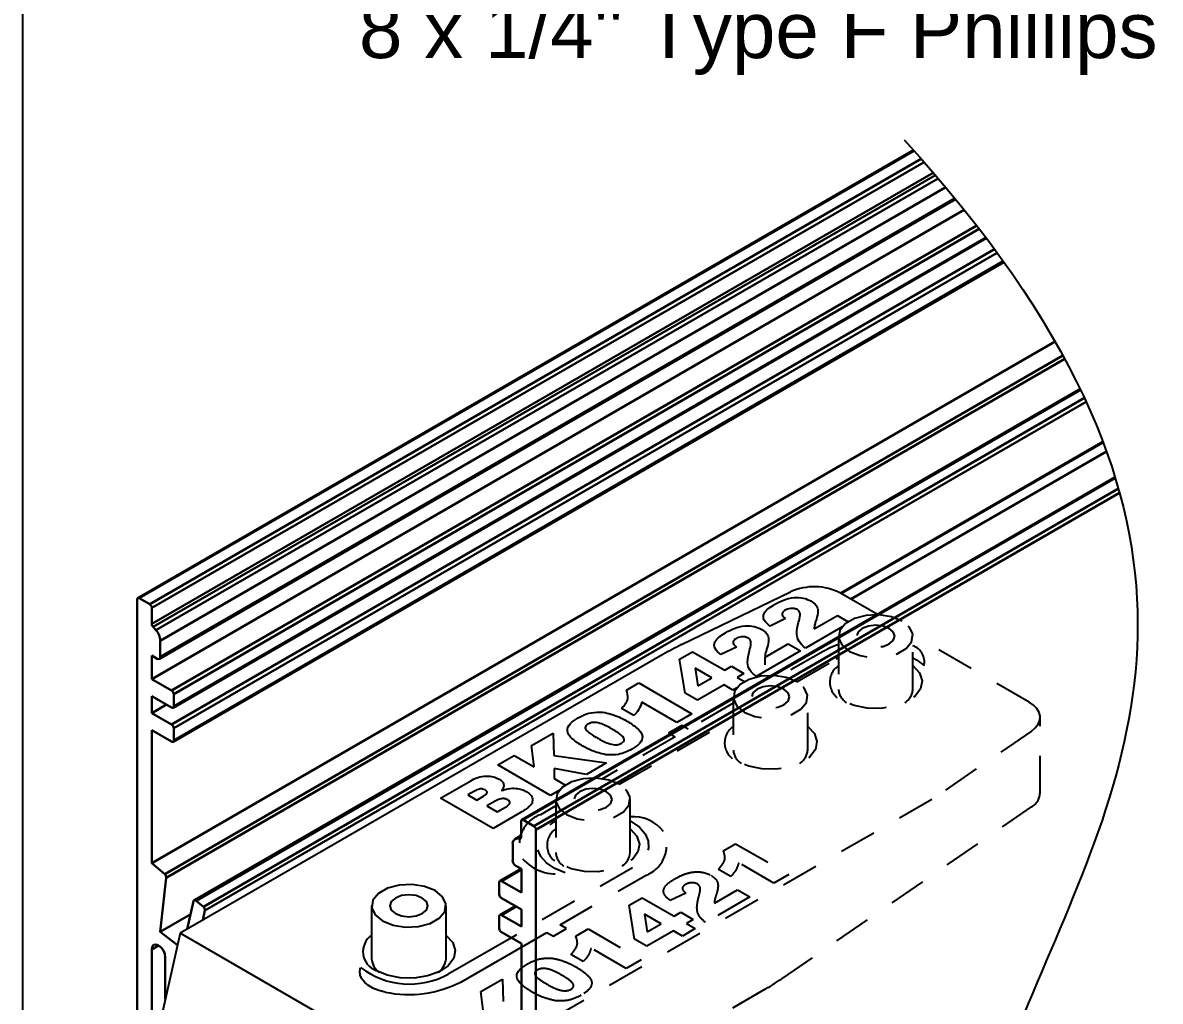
# Model space of a CAD drawing. Extents: x -0.9 to 11.7, y -14.6 to 0.
# Drawn here: x 0 to 3.822, y -11.434 to -8.147 of the extents above; entities that cross this region are included whole.
import ezdxf
from ezdxf import colors
from ezdxf.entities.mleader import LeaderData, LeaderLine
from ezdxf.math import Vec2, Vec3

# ---------------------------------------------------------------- set-up
doc = ezdxf.new("R2010")
doc.units = 0
doc.header["$LTSCALE"] = 0.5
doc.header["$MEASUREMENT"] = 0
doc.linetypes.add('HIDDEN', pattern=[0.375, 0.25, -0.125])
for name, color, linetype in [('Dimension', 10, 'CONTINUOUS'), ('FAB DWG', 221, 'CONTINUOUS'), ('Housing', 150, 'CONTINUOUS')]:
    doc.layers.add(name, color=color, linetype=linetype)
doc.layers.add('Jig', color=41, linetype='CONTINUOUS', lineweight=13)
doc.layers.add('Text-Unprinted', color=131, linetype='CONTINUOUS', plot=False)
doc.styles.get("Standard").update_dxf_attribs({"font": 'arial.ttf'})

msp = doc.modelspace()

# ---------------------------------------------------------------- linework, layer by layer
at = {"layer": 'Dimension', "transparency": 16777216}
msp.add_open_spline([(2.9613, -8.5398), (4.1097, -9.7979), (3.39, -11.3418), (2.8065, -12.8562), (3.3212, -13.483)], degree=3, dxfattribs=at)
at = {"layer": 'Housing', "lineweight": 30, "transparency": 16777216}
for p, q in [((2.9931, -8.5749), (0.3865, -10.0797)), ((2.9951, -8.5772), (0.3915, -10.0802)), ((3.0191, -8.6041), (0.4268, -10.1006)), ((3.0287, -8.615), (0.4339, -10.1129)), ((3.0598, -8.6507), (0.4339, -10.1666)), ((3.0667, -8.6587), (0.4379, -10.1763)), ((3.0761, -8.6698), (0.4476, -10.1872)), ((3.1013, -8.6995), (0.4623, -10.223)), ((0.4592, -10.284), (3.1345, -8.7396)), ((3.1317, -8.7361), (0.4623, -10.2771)), ((3.1636, -8.7754), (0.4332, -10.3516)), ((3.2055, -8.8285), (0.5001, -10.3902)), ((3.2142, -8.8397), (0.5072, -10.4025)), ((0.5051, -10.4479), (3.2377, -8.8704)), ((3.2359, -8.8681), (0.5072, -10.4433)), ((3.2657, -8.908), (0.5001, -10.5046)), ((3.2742, -8.9195), (0.5072, -10.5168)), ((0.5051, -10.5622), (3.2967, -8.9507)), ((3.295, -8.9483), (0.5072, -10.5576)), ((3.4689, -9.2175), (0.4332, -10.97)), ((3.4952, -9.2645), (0.4769, -11.0069)), ((3.5015, -9.2761), (0.4824, -11.019)), ((3.5527, -9.3762), (0.5762, -11.0945)), ((3.5548, -9.3805), (0.5827, -11.0962)), ((3.5675, -9.4074), (0.6069, -11.1165)), ((3.5733, -9.4199), (0.6122, -11.1293)), ((3.6298, -9.5551), (2.749, -10.0635)), ((2.7506, -10.0644), (3.6303, -9.5565)), ((3.6416, -9.5871), (2.7827, -10.0829)), ((3.6704, -9.6738), (1.6768, -10.8246)), ((3.6712, -9.6766), (1.6818, -10.8251)), ((3.6815, -9.7115), (1.7171, -10.8455)), ((3.6854, -9.7256), (1.7242, -10.8578)), ((0.3844, -10.0843), (0.3844, -13.4443)), ((0.4268, -10.1006), (0.3915, -10.0802)), ((0.4339, -10.1666), (0.4339, -10.1129)), ((0.4476, -10.1872), (0.4379, -10.1763)), ((0.4623, -10.2771), (0.4623, -10.223)), ((0.4332, -10.2725), (0.4517, -10.2832)), ((0.4332, -10.3516), (0.4332, -10.2725)), ((0.5001, -10.3902), (0.4332, -10.3516)), ((0.4332, -10.4087), (0.5001, -10.4474)), ((0.4332, -10.4659), (0.4332, -10.4087)), ((0.5072, -10.4433), (0.5072, -10.4025)), ((0.4827, -10.4373), (0.4332, -10.4659)), ((0.5001, -10.5046), (0.4332, -10.4659)), ((0.4332, -10.5231), (0.5001, -10.5617)), ((0.4332, -10.97), (0.4332, -10.5231)), ((0.5072, -10.5576), (0.5072, -10.5168)), ((1.6747, -10.8292), (1.6747, -10.8829)), ((1.7171, -10.8455), (1.6818, -10.8251)), ((1.6747, -10.8775), (1.6539, -10.8895)), ((1.6747, -10.8799), (1.6611, -10.8878)), ((1.6707, -10.8879), (1.6611, -10.8878)), ((1.674, -10.886), (1.6707, -10.8879)), ((1.7242, -14.2178), (1.7242, -10.8578)), ((1.6463, -10.9064), (1.6463, -10.9606)), ((0.4769, -11.0069), (0.4332, -10.97)), ((1.6741, -10.9889), (1.6035, -11.0296)), ((1.6755, -10.9914), (1.6085, -11.0301)), ((1.6569, -10.9789), (1.6755, -10.9897)), ((1.6755, -10.9897), (1.6755, -11.0688)), ((0.4617, -11.2007), (0.4824, -11.019)), ((1.6014, -11.0342), (1.6014, -11.075)), ((1.6755, -11.0688), (1.6085, -11.0301)), ((0.5743, -11.0974), (0.553, -11.1918)), ((0.6069, -11.1165), (0.5827, -11.0962)), ((1.6551, -11.1141), (1.6035, -11.1439)), ((1.6085, -11.0872), (1.6755, -11.1259)), ((1.658, -11.1158), (1.6085, -11.1444)), ((0.5643, -11.1414), (0.4617, -11.2007)), ((0.6048, -11.1619), (0.6122, -11.1293)), ((1.6014, -11.1485), (1.6014, -11.1893)), ((1.6755, -11.1831), (1.6085, -11.1444)), ((1.6755, -11.1259), (1.6755, -11.1831)), ((0.5199, -11.2461), (0.4617, -11.2007)), ((1.6085, -11.2016), (1.6755, -11.2402)), ((0.4561, -11.2466), (0.4332, -11.2599)), ((0.4332, -12.4271), (0.4332, -11.2599)), ((1.6755, -11.2402), (1.6755, -11.6872)), ((0.4791, -11.2864), (0.4791, -11.4265))]:
    msp.add_line(p, q, dxfattribs=at)
at = {"layer": 'Housing', "lineweight": 30, "transparency": 16777216, "flags": 128}
for points in [[(1.6747, -10.8717), (1.6727, -10.8763), (1.6716, -10.8793)], [(0.5827, -11.0962), (0.5814, -11.0952), (0.58, -11.0945), (0.5787, -11.0941), (0.5774, -11.0941), (0.5763, -11.0945), (0.5754, -11.0951), (0.5747, -11.0961), (0.5743, -11.0974)], [(0.4332, -11.2599), (0.4349, -11.2507), (0.4399, -11.245), (0.4473, -11.2435), (0.4561, -11.2466), (0.4649, -11.2537), (0.4724, -11.2637), (0.4774, -11.2752), (0.4791, -11.2864)]]:
    msp.add_lwpolyline(points, dxfattribs=at)
at = {"layer": 'Housing', "lineweight": 30, "transparency": 16777216}
for centre, radius, start, end in [((0.3887, -10.0836), 0.00437, 50.8649, 189.225), ((0.4185, -10.1136), 0.0154, 2.6055, 57.3945), ((0.4494, -10.1658), 0.0155, 182.7706, 222.1811), ((0.405, -10.2257), 0.0574, 2.7706, 42.1811), ((0.4559, -10.2782), 0.00655, 230.8026, 9.2112), ((0.4918, -10.4032), 0.0154, 2.6055, 57.3945), ((0.5029, -10.444), 0.00437, 230.7967, 9.214), ((0.4918, -10.5175), 0.0154, 2.6055, 57.3945), ((0.5029, -10.5583), 0.00437, 230.7967, 9.214), ((1.679, -10.8285), 0.00437, 50.7967, 189.214), ((1.7089, -10.8585), 0.0154, 2.6055, 57.3945), ((1.662, -10.9037), 0.0159, 93.198, 190.0387), ((1.6705, -10.8837), 0.0043, 273.1976, 10.0373), ((1.6693, -10.9595), 0.0231, 182.6062, 237.395), ((0.4672, -11.0185), 0.0151, 358.2494, 50.1244), ((1.6057, -11.0335), 0.00437, 50.7967, 189.214), ((1.6168, -11.0743), 0.0154, 182.6055, 237.3945), ((0.5976, -11.1278), 0.0146, 354.0461, 50.793), ((1.6057, -11.1478), 0.00437, 50.7967, 189.214), ((1.6168, -11.1886), 0.0154, 182.6055, 237.3945)]:
    msp.add_arc(centre, radius, start, end, dxfattribs=at)
at = {"layer": 'Jig', "linetype": 'Continuous', "lineweight": 25, "transparency": 16777216}
for p, q in [((2.214, -10.236), (2.5797, -10.0589)), ((2.8721, -10.1346), (2.7484, -10.0631)), ((2.5633, -10.1486), (2.5113, -10.1742)), ((2.6595, -10.1831), (2.7377, -10.138)), ((2.7377, -10.138), (2.7741, -10.1589)), ((2.8741, -10.1357), (2.8721, -10.1346)), ((2.7534, -10.1766), (2.6298, -10.248)), ((2.4942, -10.2785), (2.5724, -10.2334)), ((2.5724, -10.2334), (2.6138, -10.2573)), ((2.7413, -10.2077), (2.7413, -10.2101)), ((2.1511, -10.2692), (0.529, -11.2056)), ((2.2074, -10.2851), (2.251, -10.2599)), ((2.251, -10.2599), (2.3589, -10.3222)), ((2.398, -10.244), (2.346, -10.2697)), ((2.6138, -10.2573), (2.4645, -10.3434)), ((2.4942, -10.3041), (2.4942, -10.2785)), ((2.7337, -10.2842), (2.7413, -10.2801)), ((2.226, -10.3992), (2.2074, -10.2851)), ((2.2597, -10.3153), (2.2681, -10.3746)), ((2.3153, -10.3474), (2.2597, -10.3153)), ((2.3589, -10.3222), (2.3819, -10.3089)), ((2.3819, -10.3089), (2.4232, -10.3328)), ((2.2681, -10.3746), (2.3153, -10.3474)), ((2.4232, -10.3328), (2.4003, -10.3461)), ((2.4003, -10.3461), (2.425, -10.3604)), ((2.0283, -10.3885), (2.0697, -10.3646)), ((2.0697, -10.3646), (2.2487, -10.468)), ((2.3566, -10.3712), (2.2671, -10.4229)), ((2.3865, -10.3885), (2.3566, -10.3712)), ((2.3999, -10.3807), (2.3865, -10.3885)), ((2.1982, -10.4971), (2.08, -10.4289)), ((2.2671, -10.4229), (2.226, -10.3992)), ((2.3877, -10.4118), (2.3877, -10.4142)), ((2.0536, -10.4746), (2.0123, -10.4508)), ((2.2487, -10.468), (2.1982, -10.4971)), ((2.2144, -10.5075), (2.1702, -10.533)), ((2.2203, -10.5109), (2.2144, -10.5075)), ((1.7095, -10.5752), (1.7827, -10.5329)), ((1.7827, -10.5329), (1.7843, -10.6084)), ((2.1702, -10.533), (2.1761, -10.5364)), ((1.7186, -10.647), (1.7095, -10.5752)), ((1.5967, -10.6403), (1.6518, -10.6085)), ((1.6518, -10.6085), (1.7186, -10.647)), ((1.7843, -10.6084), (1.9618, -10.6336)), ((1.7735, -10.7423), (1.5967, -10.6403)), ((1.7852, -10.6521), (1.7859, -10.6859)), ((1.8944, -10.6725), (1.7852, -10.6521)), ((1.9618, -10.6336), (1.8944, -10.6725)), ((1.4039, -10.7516), (1.5052, -10.6931)), ((1.7859, -10.6859), (1.8236, -10.7076)), ((1.5183, -10.728), (1.4957, -10.741)), ((1.8033, -10.7251), (1.7735, -10.7423)), ((1.5807, -10.8537), (1.4039, -10.7516)), ((1.4957, -10.741), (1.5256, -10.7582)), ((1.5256, -10.7582), (1.5478, -10.7454)), ((1.5874, -10.7623), (1.56, -10.7781)), ((1.56, -10.7781), (1.5944, -10.798)), ((1.7911, -10.7562), (1.7911, -10.7586)), ((2.0411, -10.9348), (2.0411, -10.7562)), ((1.6747, -10.7994), (1.5807, -10.8537)), ((1.5944, -10.798), (1.6219, -10.7821)), ((1.7835, -10.8328), (1.7911, -10.8284)), ((1.1724, -11.1134), (1.1724, -11.292)), ((1.4224, -11.292), (1.4224, -11.1134)), ((0.529, -11.2056), (0.452, -11.5465)), ((1.4028, -11.71), (0.529, -11.2056)), ((1.6419, -11.2207), (1.43, -11.343)), ((1.4742, -11.3685), (1.6755, -11.2523)), ((1.5394, -11.4016), (1.6126, -11.3593)), ((1.6126, -11.3593), (1.6142, -11.4348)), ((1.5485, -11.4734), (1.5394, -11.4016))]:
    msp.add_line(p, q, dxfattribs=at)
at = {"layer": 'Jig', "linetype": 'HIDDEN', "lineweight": 25, "transparency": 16777216}
for p, q in [((3.3819, -10.4288), (2.991, -10.2032)), ((2.7413, -10.2101), (2.7413, -10.3863)), ((2.9913, -10.3863), (2.9913, -10.2077)), ((2.6895, -10.2587), (2.5451, -10.3421)), ((2.6011, -10.3608), (2.7337, -10.2842)), ((2.3877, -10.4329), (2.2365, -10.5202)), ((2.3877, -10.4142), (2.3877, -10.5904)), ((2.6377, -10.5904), (2.6377, -10.4118)), ((2.0045, -10.7052), (2.3877, -10.484)), ((2.2365, -10.5202), (2.2203, -10.5109)), ((3.4185, -10.735), (3.4185, -10.4799)), ((2.1923, -10.5457), (1.9485, -10.6865)), ((2.1761, -10.5364), (2.1923, -10.5457)), ((3.3893, -10.5262), (3.0547, -10.7564)), ((3.0547, -10.7564), (1.4991, -11.6545)), ((1.7911, -10.7774), (1.7393, -10.8073)), ((1.7911, -10.7586), (1.7911, -10.9348)), ((2.5503, -11.3586), (3.3893, -10.7814)), ((2.3541, -10.9286), (2.3955, -10.9047)), ((2.3955, -10.9047), (2.5745, -11.0081)), ((2.524, -11.0373), (2.4058, -10.969)), ((2.0487, -10.9858), (1.6419, -11.2207)), ((2.3794, -11.0147), (2.3381, -10.9909)), ((2.5745, -11.0081), (2.524, -11.0373)), ((1.8056, -11.1772), (2.0929, -11.0114)), ((2.2279, -11.0704), (2.1759, -11.0961)), ((2.4437, -11.0836), (2.2944, -11.1698)), ((2.3241, -11.1049), (2.4023, -11.0598)), ((2.4023, -11.0598), (2.4437, -11.0836)), ((2.0373, -11.1115), (2.0809, -11.0863)), ((2.0559, -11.2256), (2.0373, -11.1115)), ((2.0809, -11.0863), (2.1888, -11.1486)), ((2.1452, -11.1738), (2.0897, -11.1417)), ((2.0897, -11.1417), (2.098, -11.201)), ((2.1888, -11.1486), (2.2118, -11.1353)), ((2.2118, -11.1353), (2.2531, -11.1592)), ((2.2531, -11.1592), (2.2302, -11.1724)), ((1.7835, -11.2155), (1.8277, -11.1899)), ((1.8277, -11.1899), (1.8056, -11.1772)), ((1.8582, -11.2149), (1.8996, -11.191)), ((1.8996, -11.191), (2.0786, -11.2944)), ((2.1865, -11.1976), (2.097, -11.2493)), ((2.098, -11.201), (2.1452, -11.1738)), ((2.2164, -11.2149), (2.1865, -11.1976)), ((2.26, -11.1897), (2.2164, -11.2149)), ((2.2302, -11.1724), (2.26, -11.1897)), ((1.6755, -11.2523), (1.7614, -11.2027)), ((1.7614, -11.2027), (1.7835, -11.2155)), ((2.097, -11.2493), (2.0559, -11.2256)), ((2.0281, -11.3235), (1.9099, -11.2553)), ((1.8835, -11.301), (1.8422, -11.2771)), ((2.0786, -11.2944), (2.0281, -11.3235)), ((2.4928, -11.3949), (1.577, -11.9236))]:
    msp.add_line(p, q, dxfattribs=at)
at = {"layer": 'Jig', "linetype": 'HIDDEN', "lineweight": 25, "transparency": 16777216, "flags": 128}
for points in [[(2.7424, -10.2094), (2.7417, -10.214), (2.753, -10.2382), (2.7779, -10.2587), (2.8134, -10.2731), (2.8554, -10.2796), (2.8986, -10.2774), (2.938, -10.2668), (2.9687, -10.2491), (2.987, -10.2264), (2.9908, -10.2014), (2.9796, -10.1772), (2.9547, -10.1567)], [(2.9115, -10.1816), (2.8908, -10.1735), (2.8663, -10.1707), (2.8418, -10.1735), (2.821, -10.1816), (2.8071, -10.1935), (2.8023, -10.2077), (2.8071, -10.2218), (2.821, -10.2338), (2.8418, -10.2418), (2.8663, -10.2446), (2.8908, -10.2418), (2.9115, -10.2338), (2.9254, -10.2218), (2.9303, -10.2077), (2.9254, -10.1935), (2.9115, -10.1816)], [(2.7413, -10.2358), (2.7156, -10.2456), (2.6895, -10.2587)], [(2.9913, -10.2801), (3.0031, -10.2868), (3.0287, -10.3067)], [(2.9913, -10.3067), (2.992, -10.3072), (3.0138, -10.331), (3.0224, -10.3574), (3.0172, -10.3841), (2.9986, -10.4088), (2.9682, -10.4291), (2.9288, -10.4435), (2.8838, -10.4504), (2.8372, -10.4494), (2.7933, -10.4405), (2.7558, -10.4246)], [(2.3889, -10.4135), (2.3882, -10.4181), (2.3994, -10.4423), (2.4243, -10.4628), (2.4599, -10.4772), (2.5018, -10.4837), (2.5451, -10.4815), (2.5844, -10.4709), (2.6151, -10.4532), (2.6335, -10.4305), (2.6372, -10.4055), (2.626, -10.3813), (2.6011, -10.3608)], [(2.558, -10.3857), (2.5372, -10.3776), (2.5127, -10.3748), (2.4882, -10.3776), (2.4675, -10.3857), (2.4536, -10.3976), (2.4487, -10.4118), (2.4536, -10.4259), (2.4675, -10.4379), (2.4882, -10.4459), (2.5127, -10.4487), (2.5372, -10.4459), (2.558, -10.4379), (2.5718, -10.4259), (2.5767, -10.4118), (2.5718, -10.3976), (2.558, -10.3857)], [(3.3893, -10.5262), (3.4024, -10.5153), (3.4119, -10.5031), (3.4173, -10.4901), (3.4184, -10.4767), (3.4152, -10.4635), (3.4079, -10.4508), (3.3967, -10.4391), (3.3819, -10.4288)], [(2.6377, -10.5108), (2.6384, -10.5113), (2.6602, -10.5351), (2.6689, -10.5615), (2.6636, -10.5882), (2.645, -10.6129), (2.6146, -10.6333), (2.5752, -10.6476), (2.5302, -10.6545), (2.4837, -10.6535), (2.4397, -10.6446), (2.4022, -10.6287)], [(1.7923, -10.758), (1.7916, -10.7625), (1.8028, -10.7867), (1.8277, -10.8072), (1.8633, -10.8216), (1.9052, -10.8281), (1.9485, -10.8259), (1.9878, -10.8153), (2.0185, -10.7976), (2.0368, -10.7749), (2.0406, -10.7499), (2.0294, -10.7257), (2.0045, -10.7052)], [(1.9614, -10.7301), (1.9406, -10.7221), (1.9161, -10.7193), (1.8916, -10.7221), (1.8708, -10.7301), (1.857, -10.7421), (1.8521, -10.7562), (1.857, -10.7703), (1.8708, -10.7823), (1.8916, -10.7903), (1.9161, -10.7931), (1.9406, -10.7903), (1.9614, -10.7823), (1.9752, -10.7703), (1.9801, -10.7562), (1.9752, -10.7421), (1.9614, -10.7301)], [(1.8223, -11.003), (1.7879, -10.9883), (1.7602, -10.9694), (1.7406, -10.9474), (1.7302, -10.9234), (1.7295, -10.8987), (1.7385, -10.8745), (1.7569, -10.8521), (1.7835, -10.8328)], [(2.0411, -10.8552), (2.0418, -10.8557), (2.0636, -10.8795), (2.0722, -10.9059), (2.067, -10.9326), (2.0484, -10.9573), (2.018, -10.9777), (1.9786, -10.992), (1.9336, -10.9989), (1.8871, -10.9979), (1.8431, -10.9891), (1.8056, -10.9731)], [(2.0411, -10.8286), (2.0443, -10.8303), (2.072, -10.8492), (2.0916, -10.8712), (2.102, -10.8952), (2.1027, -10.9199), (2.0936, -10.9441), (2.0753, -10.9665), (2.0487, -10.9858)]]:
    msp.add_lwpolyline(points, dxfattribs=at)
at = {"layer": 'Jig', "linetype": 'Continuous', "lineweight": 25, "transparency": 16777216, "flags": 128}
for points in [[(2.8693, -10.1362), (2.8339, -10.138), (2.7946, -10.1486), (2.7639, -10.1663), (2.7455, -10.189), (2.7424, -10.2094)], [(2.9547, -10.1567), (2.9191, -10.1423), (2.8772, -10.1358), (2.8693, -10.1362)], [(2.5158, -10.3403), (2.4804, -10.3421), (2.441, -10.3527), (2.4103, -10.3704), (2.392, -10.3931), (2.3889, -10.4135)], [(2.6011, -10.3608), (2.5655, -10.3464), (2.5236, -10.3399), (2.5158, -10.3403)], [(1.9191, -10.6847), (1.8837, -10.6865), (1.8444, -10.6971), (1.8137, -10.7148), (1.7954, -10.7375), (1.7923, -10.758)], [(2.0045, -10.7052), (1.9689, -10.6908), (1.927, -10.6843), (1.9191, -10.6847)], [(1.3858, -11.0624), (1.3502, -11.048), (1.3083, -11.0415), (1.265, -11.0437), (1.2257, -11.0543), (1.195, -11.072), (1.1766, -11.0947), (1.1729, -11.1197), (1.1841, -11.1439), (1.209, -11.1644), (1.2446, -11.1788), (1.2865, -11.1853), (1.3297, -11.1831), (1.3691, -11.1725), (1.3998, -11.1548), (1.4181, -11.1321), (1.4219, -11.1071), (1.4107, -11.0829), (1.3858, -11.0624)], [(1.3426, -11.0873), (1.3219, -11.0792), (1.2974, -11.0764), (1.2729, -11.0792), (1.2521, -11.0873), (1.2383, -11.0992), (1.2334, -11.1134), (1.2383, -11.1275), (1.2521, -11.1395), (1.2729, -11.1475), (1.2974, -11.1503), (1.3219, -11.1475), (1.3426, -11.1395), (1.3565, -11.1275), (1.3614, -11.1134), (1.3565, -11.0992), (1.3426, -11.0873)], [(1.4224, -11.2124), (1.4231, -11.2129), (1.4449, -11.2367), (1.4535, -11.2631), (1.4483, -11.2898), (1.4297, -11.3145), (1.3993, -11.3349), (1.3599, -11.3492), (1.3149, -11.3561), (1.2683, -11.3551), (1.2244, -11.3462), (1.1869, -11.3303)], [(1.2177, -11.4033), (1.197, -11.398), (1.1784, -11.3907), (1.1623, -11.3816), (1.1493, -11.371), (1.1398, -11.3591), (1.1342, -11.3465), (1.1326, -11.3335), (1.135, -11.3206)]]:
    msp.add_lwpolyline(points, dxfattribs=at)
at = {"layer": 'Jig', "linetype": 'Continuous', "lineweight": 25, "transparency": 16777216}
for centre, radius, start, end in [((2.6596, -10.2359), 0.1943, 62.8052, 114.3071), ((2.0502, -10.9457), 0.1318, 38.7082, 93.9667), ((1.9812, -10.9292), 0.0602, 303.4235, 354.6466), ((1.2098, -11.2676), 0.0667, 124.1136, 249.9227), ((1.2281, -11.2889), 0.0558, 183.1448, 238.7852), ((1.3624, -11.2864), 0.0602, 303.4235, 354.6466), ((1.2998, -11.1046), 0.2717, 232.6702, 298.6374), ((1.2969, -11.0243), 0.3871, 258.1851, 297.2428)]:
    msp.add_arc(centre, radius, start, end, dxfattribs=at)
at = {"layer": 'Jig', "linetype": 'HIDDEN', "lineweight": 25, "transparency": 16777216}
for centre, radius, start, end in [((2.9709, -10.2949), 0.059, 348.4828, 69.7566), ((2.7787, -10.3619), 0.0667, 124.1136, 249.9227), ((2.797, -10.3832), 0.0558, 183.1448, 238.7852), ((2.9313, -10.3807), 0.0602, 303.4235, 354.6466), ((2.4251, -10.566), 0.0667, 124.1136, 249.9227), ((2.4434, -10.5873), 0.0558, 183.1448, 238.7852), ((2.5778, -10.5848), 0.0602, 303.4235, 354.6466), ((3.3605, -10.7309), 0.0582, 299.6454, 355.8931), ((1.7763, -10.9085), 0.1078, 110.0633, 205.6985), ((1.8285, -10.9104), 0.0667, 124.1136, 249.9227), ((2.0559, -10.9101), 0.1078, 290.0633, 25.6985), ((1.792, -10.8555), 0.1506, 221.496, 281.6378), ((1.8468, -10.9318), 0.0558, 183.1448, 238.7852)]:
    msp.add_arc(centre, radius, start, end, dxfattribs=at)
at = {"layer": 'Jig', "linetype": 'Continuous', "lineweight": 25, "transparency": 16777216}
msp.add_ellipse((2.2943, -10.2913), major_axis=(0.2809, 0.12), ratio=0.273814, start_param=1.74249, end_param=1.985316, dxfattribs=at)
at = {"layer": 'Jig', "linetype": 'HIDDEN', "lineweight": 25, "transparency": 16777216}
msp.add_ellipse((2.4546, -11.3122), major_axis=(0.2425, 0.1434), ratio=0.321847, start_param=4.679897, end_param=4.922723, dxfattribs=at)
at = {"layer": 'Jig', "linetype": 'Continuous', "lineweight": 25, "transparency": 16777216}
for points, knots in [([(2.5265, -10.1009), (2.536, -10.0956), (2.5549, -10.0852), (2.5891, -10.0764), (2.6242, -10.0782), (2.6405, -10.0855), (2.6487, -10.0892)], [0, 0, 0, 0, 0.281517, 0.560668, 0.780351, 1, 1, 1, 1]), ([(2.6487, -10.0892), (2.6552, -10.0941), (2.6682, -10.1038), (2.6738, -10.1259), (2.6695, -10.1413), (2.6669, -10.1507)], [0, 0, 0, 0, 0.279129, 0.558974, 1, 1, 1, 1]), ([(2.5113, -10.1742), (2.5035, -10.1678), (2.488, -10.1549), (2.4877, -10.1319), (2.5048, -10.1142), (2.5193, -10.1053), (2.5265, -10.1009)], [0, 0, 0, 0, 0.280623, 0.558416, 0.778754, 1, 1, 1, 1]), ([(2.5622, -10.12), (2.5589, -10.1223), (2.5522, -10.1269), (2.5509, -10.1382), (2.5586, -10.1447), (2.5633, -10.1486)], [0, 0, 0, 0, 0.2806478, 0.5594256, 1, 1, 1, 1]), ([(2.6029, -10.1185), (2.5995, -10.117), (2.5926, -10.114), (2.5802, -10.1141), (2.5698, -10.1162), (2.5647, -10.1187), (2.5622, -10.12)], [0, 0, 0, 0, 0.278882, 0.558608, 0.779176, 1, 1, 1, 1]), ([(2.6072, -10.1611), (2.6094, -10.1531), (2.6124, -10.1418), (2.612, -10.1267), (2.606, -10.1212), (2.6029, -10.1185)], [0, 0, 0, 0, 0.561613, 0.781775, 1, 1, 1, 1]), ([(2.6298, -10.248), (2.6218, -10.2408), (2.6058, -10.2265), (2.5983, -10.1959), (2.6038, -10.1743), (2.6072, -10.1611)], [0, 0, 0, 0, 0.279558, 0.55925, 1, 1, 1, 1]), ([(2.6669, -10.1507), (2.6657, -10.1543), (2.6636, -10.1603), (2.6611, -10.1687), (2.6599, -10.1759), (2.6597, -10.1807), (2.6595, -10.1831)], [0, 0, 0, 0, 0.340042, 0.560046, 0.779991, 1, 1, 1, 1]), ([(2.346, -10.2697), (2.3382, -10.2632), (2.3227, -10.2504), (2.3224, -10.2273), (2.3395, -10.2096), (2.354, -10.2007), (2.3612, -10.1963)], [0, 0, 0, 0, 0.2806228, 0.5584158, 0.7787536, 1, 1, 1, 1]), ([(2.3612, -10.1963), (2.3707, -10.1911), (2.3896, -10.1807), (2.4238, -10.1718), (2.4589, -10.1736), (2.4752, -10.181), (2.4834, -10.1847)], [0, 0, 0, 0, 0.281517, 0.560668, 0.780351, 1, 1, 1, 1]), ([(2.4834, -10.1847), (2.4899, -10.1895), (2.5029, -10.1992), (2.5085, -10.2213), (2.5042, -10.2367), (2.5016, -10.2461)], [0, 0, 0, 0, 0.279129, 0.558974, 1, 1, 1, 1]), ([(2.3969, -10.2154), (2.3936, -10.2178), (2.3869, -10.2224), (2.3856, -10.2337), (2.3933, -10.2401), (2.398, -10.244)], [0, 0, 0, 0, 0.280648, 0.559426, 1, 1, 1, 1]), ([(2.4376, -10.2139), (2.4342, -10.2124), (2.4273, -10.2095), (2.4149, -10.2095), (2.4045, -10.2116), (2.3994, -10.2142), (2.3969, -10.2154)], [0, 0, 0, 0, 0.278882, 0.558608, 0.779176, 1, 1, 1, 1]), ([(2.4419, -10.2566), (2.4441, -10.2485), (2.4471, -10.2372), (2.4467, -10.2222), (2.4407, -10.2166), (2.4376, -10.2139)], [0, 0, 0, 0, 0.5616127, 0.7817748, 1, 1, 1, 1]), ([(2.4645, -10.3434), (2.4565, -10.3362), (2.4405, -10.3219), (2.433, -10.2913), (2.4385, -10.2697), (2.4419, -10.2566)], [0, 0, 0, 0, 0.279558, 0.55925, 1, 1, 1, 1]), ([(2.5016, -10.2461), (2.5004, -10.2497), (2.4983, -10.2557), (2.4958, -10.2641), (2.4946, -10.2713), (2.4944, -10.2761), (2.4942, -10.2785)], [0, 0, 0, 0, 0.3400423, 0.5600456, 0.7799907, 1, 1, 1, 1]), ([(2.0123, -10.4508), (2.0218, -10.4396), (2.0389, -10.4196), (2.0316, -10.398), (2.0283, -10.3885)], [0, 0, 0, 0, 0.560663, 1, 1, 1, 1]), ([(2.08, -10.4289), (2.0772, -10.4379), (2.0721, -10.4538), (2.0593, -10.4683), (2.0536, -10.4746)], [0, 0, 0, 0, 0.559663, 1, 1, 1, 1]), ([(1.8666, -10.4819), (1.8754, -10.4771), (1.893, -10.4677), (1.9259, -10.4617), (1.9572, -10.4634), (1.9739, -10.4685), (1.9822, -10.471)], [0, 0, 0, 0, 0.280493, 0.559597, 0.779659, 1, 1, 1, 1]), ([(1.9822, -10.471), (1.9914, -10.4744), (2.0078, -10.4806), (2.0219, -10.4883), (2.0282, -10.4917)], [0, 0, 0, 0, 0.559917, 1, 1, 1, 1]), ([(1.8818, -10.5769), (1.8696, -10.5694), (1.8454, -10.5546), (1.8247, -10.5266), (1.8384, -10.4999), (1.8572, -10.4879), (1.8666, -10.4819)], [0, 0, 0, 0, 0.281491, 0.559748, 0.77913, 1, 1, 1, 1]), ([(1.8993, -10.5027), (1.8967, -10.5045), (1.8915, -10.5081), (1.8889, -10.5177), (1.9024, -10.5329), (1.9193, -10.5428), (1.9306, -10.5494)], [0, 0, 0, 0, 0.124956, 0.249616, 0.49815, 1, 1, 1, 1]), ([(1.9824, -10.521), (1.9707, -10.5143), (1.9531, -10.5042), (1.926, -10.4966), (1.9089, -10.4981), (1.9025, -10.5012), (1.8993, -10.5027)], [0, 0, 0, 0, 0.5018497, 0.750295, 0.8750626, 1, 1, 1, 1]), ([(2.0282, -10.4917), (2.0404, -10.4993), (2.0646, -10.5144), (2.0875, -10.5419), (2.0752, -10.5692), (2.0562, -10.5813), (2.0466, -10.5873)], [0, 0, 0, 0, 0.281466, 0.560523, 0.779204, 1, 1, 1, 1]), ([(1.9306, -10.5494), (1.9421, -10.556), (1.9593, -10.5658), (1.9858, -10.573), (2.0026, -10.572), (2.0089, -10.569), (2.0121, -10.5675)], [0, 0, 0, 0, 0.501702, 0.750445, 0.875181, 1, 1, 1, 1]), ([(2.0121, -10.5675), (2.0146, -10.5657), (2.0198, -10.5621), (2.0218, -10.555), (2.0192, -10.5481), (2.0081, -10.5358), (1.9938, -10.5275), (1.9824, -10.521)], [0, 0, 0, 0, 0.124746, 0.249408, 0.374355, 0.499578, 1, 1, 1, 1]), ([(1.9592, -10.6057), (1.9431, -10.6018), (1.9142, -10.5949), (1.8918, -10.5824), (1.8818, -10.5769)], [0, 0, 0, 0, 0.558507, 1, 1, 1, 1]), ([(2.0466, -10.5873), (2.0325, -10.5946), (2.0072, -10.6076), (1.9739, -10.6063), (1.9592, -10.6057)], [0, 0, 0, 0, 0.560178, 1, 1, 1, 1]), ([(1.5052, -10.6931), (1.5127, -10.6892), (1.5277, -10.6814), (1.5553, -10.6766), (1.5818, -10.6788), (1.5942, -10.6846), (1.6004, -10.6875)], [0, 0, 0, 0, 0.280855, 0.560066, 0.780046, 1, 1, 1, 1]), ([(1.6004, -10.6875), (1.6053, -10.6909), (1.6141, -10.697), (1.6157, -10.7049), (1.6165, -10.7083)], [0, 0, 0, 0, 0.559379, 1, 1, 1, 1]), ([(1.5539, -10.7242), (1.5512, -10.723), (1.5471, -10.7211), (1.5401, -10.7205), (1.5299, -10.7216), (1.5234, -10.7251), (1.5183, -10.728)], [0, 0, 0, 0, 0.24937, 0.374958, 0.500628, 1, 1, 1, 1]), ([(1.5478, -10.7454), (1.5529, -10.7423), (1.5594, -10.7385), (1.5609, -10.7324), (1.5597, -10.7283), (1.5562, -10.7258), (1.5539, -10.7242)], [0, 0, 0, 0, 0.499034, 0.624473, 0.750181, 1, 1, 1, 1]), ([(1.6165, -10.7083), (1.616, -10.7118), (1.6151, -10.7181), (1.6104, -10.7238), (1.6083, -10.7263)], [0, 0, 0, 0, 0.559166, 1, 1, 1, 1]), ([(1.6083, -10.7263), (1.6159, -10.7239), (1.6309, -10.7191), (1.6555, -10.7177), (1.6768, -10.7221), (1.687, -10.7272), (1.6921, -10.7298)], [0, 0, 0, 0, 0.280595, 0.559686, 0.779638, 1, 1, 1, 1]), ([(1.6921, -10.7298), (1.6966, -10.7327), (1.7055, -10.7387), (1.7147, -10.7521), (1.7126, -10.7623), (1.7114, -10.7684)], [0, 0, 0, 0, 0.280872, 0.561572, 1, 1, 1, 1]), ([(1.6295, -10.7573), (1.6262, -10.7558), (1.6212, -10.7536), (1.613, -10.7533), (1.6009, -10.7547), (1.5934, -10.759), (1.5874, -10.7623)], [0, 0, 0, 0, 0.248884, 0.374616, 0.500146, 1, 1, 1, 1]), ([(1.6219, -10.7821), (1.6278, -10.7785), (1.6352, -10.774), (1.6371, -10.7669), (1.636, -10.762), (1.6321, -10.7592), (1.6295, -10.7573)], [0, 0, 0, 0, 0.498979, 0.624624, 0.750362, 1, 1, 1, 1]), ([(1.7114, -10.7684), (1.7093, -10.7715), (1.7055, -10.777), (1.6994, -10.7817), (1.6967, -10.7838)], [0, 0, 0, 0, 0.559347, 1, 1, 1, 1]), ([(1.6967, -10.7838), (1.6927, -10.7868), (1.6858, -10.7921), (1.6781, -10.7972), (1.6747, -10.7994)], [0, 0, 0, 0, 0.560095, 1, 1, 1, 1]), ([(1.6755, -11.3777), (1.6668, -11.3695), (1.655, -11.3523), (1.665, -11.3328), (1.6738, -11.3245), (1.6755, -11.3231)], [0.3013143, 0.3013143, 0.3013143, 0.3013143, 0.5597483, 0.77913, 0.8254973, 0.8254973, 0.8254973, 0.8254973])]:
    msp.add_open_spline(points, degree=3, knots=knots, dxfattribs=at)
at = {"layer": 'Jig', "linetype": 'HIDDEN', "lineweight": 25, "transparency": 16777216}
for points, knots in [([(2.3381, -10.9909), (2.3476, -10.9797), (2.3647, -10.9597), (2.3574, -10.9381), (2.3541, -10.9286)], [0, 0, 0, 0, 0.560663, 1, 1, 1, 1]), ([(2.4058, -10.969), (2.403, -10.978), (2.3979, -10.994), (2.3851, -11.0084), (2.3794, -11.0147)], [0, 0, 0, 0, 0.559663, 1, 1, 1, 1]), ([(2.1911, -11.0227), (2.2006, -11.0175), (2.2195, -11.0071), (2.2537, -10.9982), (2.2888, -11), (2.3051, -11.0074), (2.3133, -11.011)], [0, 0, 0, 0, 0.281517, 0.560668, 0.780351, 1, 1, 1, 1]), ([(2.1759, -11.0961), (2.1681, -11.0896), (2.1526, -11.0767), (2.1523, -11.0537), (2.1694, -11.036), (2.1839, -11.0271), (2.1911, -11.0227)], [0, 0, 0, 0, 0.280623, 0.558416, 0.778754, 1, 1, 1, 1]), ([(2.2268, -11.0418), (2.2235, -11.0441), (2.2168, -11.0488), (2.2155, -11.0601), (2.2232, -11.0665), (2.2279, -11.0704)], [0, 0, 0, 0, 0.280648, 0.559426, 1, 1, 1, 1]), ([(2.2675, -11.0403), (2.2641, -11.0388), (2.2572, -11.0359), (2.2448, -11.0359), (2.2344, -11.038), (2.2293, -11.0406), (2.2268, -11.0418)], [0, 0, 0, 0, 0.278882, 0.558608, 0.779176, 1, 1, 1, 1]), ([(2.2718, -11.083), (2.274, -11.0749), (2.277, -11.0636), (2.2766, -11.0486), (2.2706, -11.043), (2.2675, -11.0403)], [0, 0, 0, 0, 0.5616127, 0.7817748, 1, 1, 1, 1]), ([(2.3133, -11.011), (2.3198, -11.0159), (2.3328, -11.0256), (2.3384, -11.0477), (2.3341, -11.0631), (2.3315, -11.0725)], [0, 0, 0, 0, 0.279129, 0.558974, 1, 1, 1, 1]), ([(2.2944, -11.1698), (2.2864, -11.1626), (2.2704, -11.1483), (2.2629, -11.1177), (2.2684, -11.0961), (2.2718, -11.083)], [0, 0, 0, 0, 0.279558, 0.55925, 1, 1, 1, 1]), ([(2.3315, -11.0725), (2.3303, -11.0761), (2.3282, -11.0821), (2.3257, -11.0905), (2.3245, -11.0977), (2.3243, -11.1025), (2.3241, -11.1049)], [0, 0, 0, 0, 0.340042, 0.560046, 0.779991, 1, 1, 1, 1]), ([(1.8422, -11.2771), (1.8517, -11.266), (1.8688, -11.246), (1.8615, -11.2244), (1.8582, -11.2149)], [0, 0, 0, 0, 0.560663, 1, 1, 1, 1]), ([(1.9099, -11.2553), (1.9071, -11.2642), (1.902, -11.2802), (1.8892, -11.2947), (1.8835, -11.301)], [0, 0, 0, 0, 0.559663, 1, 1, 1, 1]), ([(1.6965, -11.3083), (1.7053, -11.3035), (1.7229, -11.2941), (1.7558, -11.2881), (1.7871, -11.2898), (1.8038, -11.2949), (1.8121, -11.2974)], [0, 0, 0, 0, 0.280493, 0.559597, 0.779659, 1, 1, 1, 1]), ([(1.8121, -11.2974), (1.8213, -11.3008), (1.8377, -11.307), (1.8518, -11.3147), (1.8581, -11.3181)], [0, 0, 0, 0, 0.559917, 1, 1, 1, 1]), ([(1.7292, -11.3291), (1.7266, -11.3309), (1.7214, -11.3345), (1.7188, -11.3441), (1.7324, -11.3593), (1.7492, -11.3692), (1.7605, -11.3758)], [0, 0, 0, 0, 0.1249555, 0.2496157, 0.4981498, 1, 1, 1, 1]), ([(1.8123, -11.3474), (1.8006, -11.3406), (1.783, -11.3306), (1.7559, -11.323), (1.7388, -11.3245), (1.7324, -11.3276), (1.7292, -11.3291)], [0, 0, 0, 0, 0.5018497, 0.750295, 0.8750626, 1, 1, 1, 1]), ([(1.842, -11.3939), (1.8445, -11.3921), (1.8497, -11.3885), (1.8517, -11.3814), (1.8491, -11.3745), (1.838, -11.3622), (1.8237, -11.3539), (1.8123, -11.3474)], [0, 0, 0, 0, 0.124746, 0.249408, 0.374355, 0.499578, 1, 1, 1, 1]), ([(1.8581, -11.3181), (1.8703, -11.3257), (1.8945, -11.3408), (1.9174, -11.3683), (1.9051, -11.3956), (1.8861, -11.4077), (1.8765, -11.4137)], [0, 0, 0, 0, 0.281466, 0.560523, 0.779204, 1, 1, 1, 1]), ([(1.7117, -11.4033), (1.6995, -11.3958), (1.6865, -11.3878), (1.6761, -11.3783), (1.6755, -11.3777)], [0, 0, 0, 0, 0.281491, 0.3013143, 0.3013143, 0.3013143, 0.3013143]), ([(1.7605, -11.3758), (1.772, -11.3824), (1.7892, -11.3922), (1.8157, -11.3994), (1.8325, -11.3983), (1.8388, -11.3954), (1.842, -11.3939)], [0, 0, 0, 0, 0.501702, 0.750445, 0.875181, 1, 1, 1, 1]), ([(1.7891, -11.4321), (1.773, -11.4282), (1.7441, -11.4213), (1.7217, -11.4088), (1.7117, -11.4033)], [0, 0, 0, 0, 0.558507, 1, 1, 1, 1]), ([(1.8765, -11.4137), (1.8624, -11.421), (1.8371, -11.434), (1.8038, -11.4327), (1.7891, -11.4321)], [0, 0, 0, 0, 0.5601778, 1, 1, 1, 1])]:
    msp.add_open_spline(points, degree=3, knots=knots, dxfattribs=at)
msp.add_open_spline([(1.6755, -11.3231), (1.6816, -11.3178), (1.689, -11.313), (1.6965, -11.3083)], degree=3, dxfattribs=at)
at = {"layer": 'Text-Unprinted', "ltscale": 0.5, "transparency": 16777216}
msp.add_lwpolyline([(0, 0), (11.6533, 0), (11.6533, -14.5512), (0, -14.5512)], close=True, dxfattribs=at)

# ---------------------------------------------------------------- leaders
at = {"layer": 'FAB DWG', "ltscale": 0.5, "transparency": 16777216}
ml = msp.add_multileader_mtext('Standard', dxfattribs=at)
ml.set_content("\\A1;HW00814-00 \\P8 x 1/4'' Type F Phillips PH Screw", color=256)
ml.set_leader_properties()
ml.build(insert=Vec2(0, 0))
ml.multileader.update_dxf_attribs({"dogleg_length": 0.2669, "arrow_head_size": 0.18})
ctx = ml.context
ctx.base_point, ctx.char_height, ctx.arrow_head_size, ctx.landing_gap_size, ctx.plane_origin = Vec3(1.8738, -7.8599), 0.188, 0.18, 0.09, Vec3(5.6197, -8.3381)
ctx.text_align_type = 2
notes = []
notes.append((ctx, [(0, (1, 1, 0), (5.5037, -7.8599), (-1, 0), 0.36, [(0, [(6.3209, -6.141)], 0, [])])]))
ctx.mtext.insert, ctx.mtext.rotation, ctx.mtext.width, ctx.mtext.alignment, ctx.mtext.flow_direction = Vec3(5.0537, -7.7643), 6.283185, 3.752964, 3, 5
for ctx, leaders in notes:
    for number, flags, end, landing, length, lines in leaders:
        leader = LeaderData()
        leader.index, (leader.has_last_leader_line, leader.has_dogleg_vector, leader.attachment_direction) = number, flags
        leader.last_leader_point, leader.dogleg_vector, leader.dogleg_length = Vec3(end), Vec3(landing), length
        for number, points, colour, breaks in lines:
            line = LeaderLine()
            line.index, line.vertices, line.color, line.breaks = number, Vec3.list(points), colors.encode_raw_color(colour), breaks
            leader.lines.append(line)
        ctx.leaders.append(leader)

doc.saveas('drawing.dxf')
